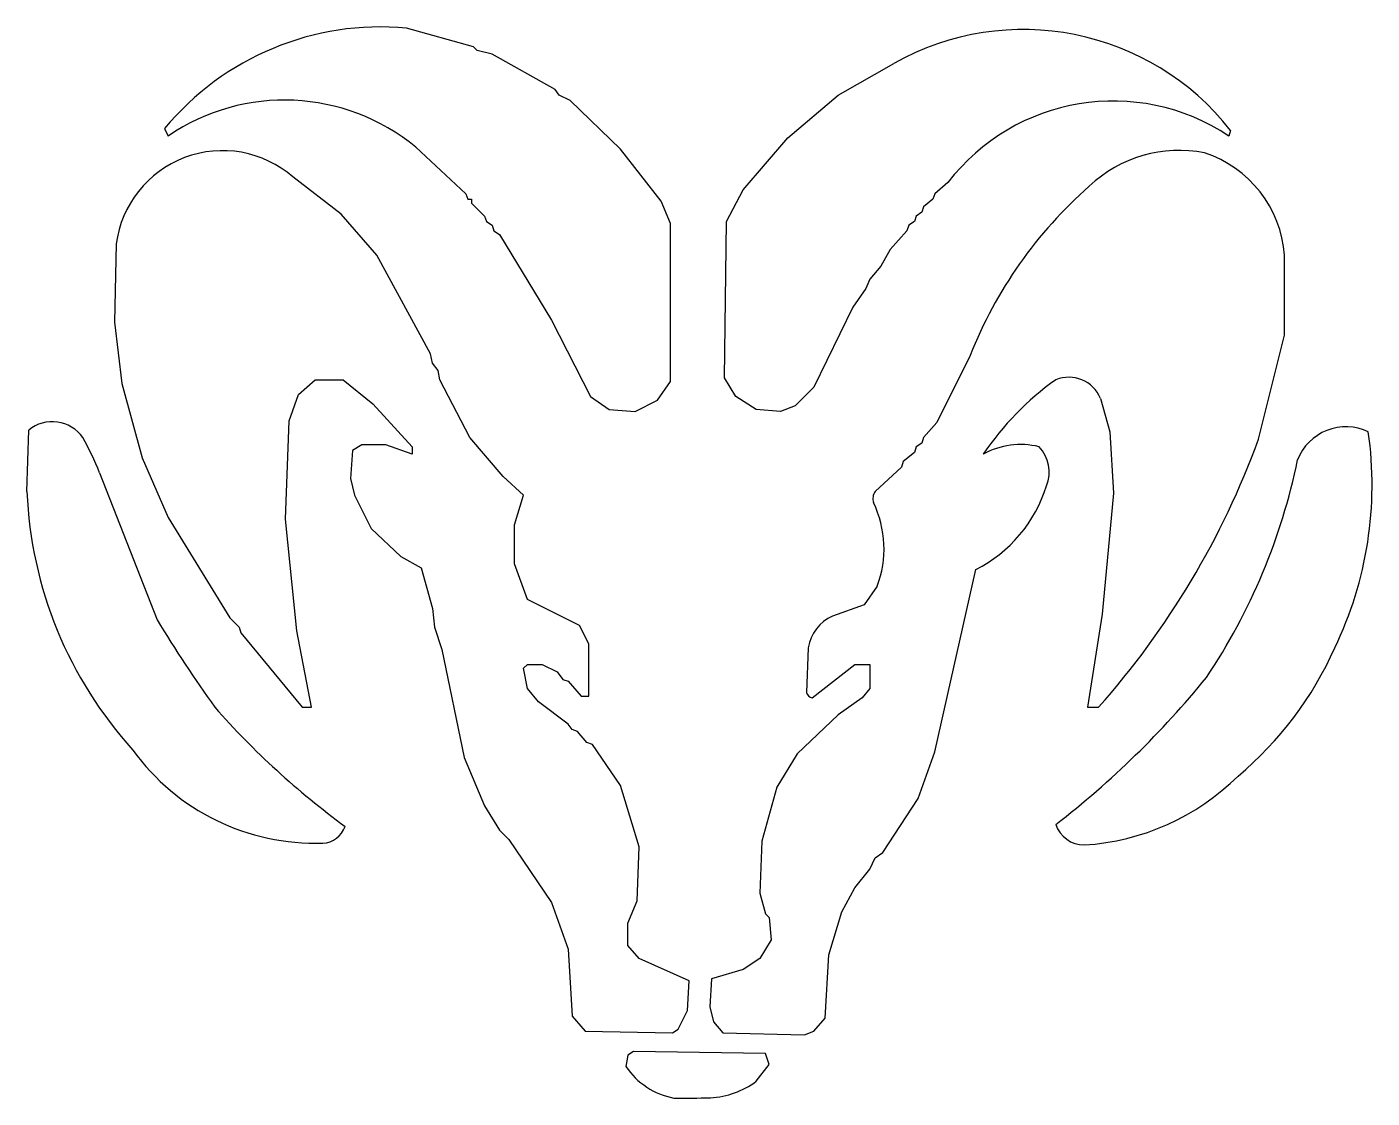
# Model space of a CAD drawing. Extents: x 0 to 15.3, y 0 to 12.2.
import ezdxf

# ---------------------------------------------------------------- set-up
doc = ezdxf.new("R2010")
doc.units = 0
doc.layers.add('WHITE', color=7, linetype='CONTINUOUS')

msp = doc.modelspace()

# ---------------------------------------------------------------- linework, layer by layer
at = {"layer": 'WHITE', "linetype": 'CONTINUOUS'}
for p, q in [((5.081516, 11.963654), (4.319289, 12.175384)), ((5.123862, 11.921308), (5.081516, 11.963654)), ((5.293246, 11.878962), (5.123862, 11.921308)), ((6.013128, 11.476675), (5.293246, 11.878962)), ((9.231421, 11.413156), (9.866611, 11.773097)), ((6.055474, 11.413156), (6.013128, 11.476675)), ((6.182511, 11.349637), (6.055474, 11.413156)), ((6.754182, 10.79914), (6.182511, 11.349637)), ((8.659751, 10.926178), (9.231421, 11.413156)), ((1.566801, 11.032043), (1.609147, 10.947351)), ((8.151599, 10.333334), (8.659751, 10.926178)), ((13.698921, 11.01087), (13.677748, 10.947351)), ((4.425154, 10.820313), (4.996824, 10.290988)), ((7.219988, 10.206296), (6.754182, 10.79914)), ((3.578235, 10.058085), (3.027737, 10.481545)), ((10.480627, 10.418026), (10.332416, 10.290988)), ((4.996824, 10.290988), (5.017997, 10.227469)), ((7.961042, 9.973393), (8.151599, 10.333334)), ((10.332416, 10.290988), (10.311243, 10.227469)), ((5.017997, 10.227469), (5.060343, 10.227469)), ((5.060343, 10.227469), (5.060343, 10.185123)), ((5.060343, 10.185123), (5.208554, 10.036912)), ((7.325853, 9.952221), (7.219988, 10.206296)), ((10.205378, 10.142777), (10.184205, 10.079258)), ((10.311243, 10.227469), (10.205378, 10.142777)), ((3.980521, 9.59228), (3.578235, 10.058085)), ((5.208554, 10.036912), (5.229727, 9.973393)), ((5.229727, 9.973393), (5.293246, 9.931048)), ((7.325853, 8.152517), (7.325853, 9.952221)), ((7.939869, 8.194863), (7.961042, 9.973393)), ((10.099513, 9.973393), (10.035994, 9.931048)), ((10.120686, 10.036912), (10.099513, 9.973393)), ((10.184205, 10.079258), (10.120686, 10.036912)), ((5.293246, 9.931048), (5.314419, 9.867529)), ((5.314419, 9.867529), (5.377938, 9.825183)), ((5.377938, 9.825183), (5.970782, 8.851225)), ((10.014821, 9.867529), (9.824265, 9.655799)), ((10.035994, 9.931048), (10.014821, 9.867529)), ((1.016304, 9.719318), (0.995131, 8.830052)), ((9.824265, 9.655799), (9.7184, 9.465242)), ((4.594538, 8.470112), (3.980521, 9.59228)), ((14.312937, 8.681842), (14.312937, 9.59228)), ((9.7184, 9.465242), (9.591362, 9.317031)), ((9.549016, 9.211166), (9.400805, 8.999436)), ((9.591362, 9.317031), (9.549016, 9.211166)), ((9.400805, 8.999436), (8.956172, 8.088998)), ((0.995131, 8.830052), (1.079823, 8.131344)), ((5.970782, 8.851225), (6.415414, 7.983133)), ((14.016515, 7.496154), (14.312937, 8.681842)), ((4.615711, 8.364247), (4.594538, 8.470112)), ((10.734703, 8.448939), (10.353589, 7.686711)), ((4.67923, 8.279555), (4.615711, 8.364247)), ((4.700403, 8.17369), (4.67923, 8.279555)), ((1.079823, 8.131344), (1.312725, 7.284425)), ((3.091256, 8.004306), (3.281813, 8.17369)), ((3.281813, 8.17369), (3.599408, 8.17369)), ((3.599408, 8.17369), (3.938175, 7.898441)), ((5.03917, 7.517327), (4.700403, 8.17369)), ((7.177642, 7.940787), (7.325853, 8.152517)), ((8.066907, 7.983133), (7.939869, 8.194863)), ((2.985391, 7.707884), (3.091256, 8.004306)), ((6.415414, 7.983133), (6.627144, 7.834922)), ((8.29981, 7.834922), (8.066907, 7.983133)), ((8.956172, 8.088998), (8.744442, 7.877268)), ((12.216812, 7.96196), (12.322677, 7.580846)), ((3.938175, 7.898441), (4.382808, 7.411463)), ((6.627144, 7.834922), (6.923566, 7.813749)), ((6.923566, 7.813749), (7.177642, 7.940787)), ((8.575059, 7.813749), (8.29981, 7.834922)), ((8.744442, 7.877268), (8.575059, 7.813749)), ((2.943045, 6.585716), (2.985391, 7.707884)), ((10.353589, 7.686711), (10.205378, 7.517327)), ((0, 6.903311), (0.021173, 7.602019)), ((5.420284, 7.072695), (5.03917, 7.517327)), ((10.205378, 7.517327), (10.184205, 7.453808)), ((12.322677, 7.580846), (12.365023, 6.882138)), ((3.705272, 7.369117), (3.684099, 7.051522)), ((3.811137, 7.432636), (3.705272, 7.369117)), ((4.086386, 7.432636), (3.811137, 7.432636)), ((4.382808, 7.326771), (4.086386, 7.432636)), ((4.382808, 7.411463), (4.382808, 7.326771)), ((10.120686, 7.411463), (10.099513, 7.347944)), ((10.184205, 7.453808), (10.120686, 7.411463)), ((1.312725, 7.284425), (1.609147, 6.606889)), ((9.972475, 7.242079), (9.951302, 7.17856)), ((10.099513, 7.347944), (9.972475, 7.242079)), ((0.825747, 7.115041), (1.482109, 5.442375)), ((3.684099, 7.051522), (3.726445, 6.860965)), ((5.653187, 6.860965), (5.420284, 7.072695)), ((9.951302, 7.17856), (9.654881, 6.903311)), ((3.726445, 6.860965), (3.917002, 6.479851)), ((5.547322, 6.522197), (5.653187, 6.860965)), ((12.365023, 6.882138), (12.237985, 5.505894)), ((1.609147, 6.606889), (2.307856, 5.463548)), ((3.070083, 5.315337), (2.943045, 6.585716)), ((3.917002, 6.479851), (4.25577, 6.162257)), ((5.547322, 6.077565), (5.547322, 6.522197)), ((4.25577, 6.162257), (4.488673, 6.035219)), ((4.488673, 6.035219), (4.615711, 5.569413)), ((5.695533, 5.675278), (5.547322, 6.077565)), ((10.332416, 3.939093), (10.798222, 6.014046)), ((9.676054, 5.823489), (9.527843, 5.611759)), ((6.288376, 5.378856), (5.695533, 5.675278)), ((4.615711, 5.569413), (4.636884, 5.357683)), ((9.527843, 5.611759), (9.167902, 5.484721)), ((2.307856, 5.463548), (2.41372, 5.357683)), ((6.394241, 5.167126), (6.288376, 5.378856)), ((12.237985, 5.505894), (12.068601, 4.447245)), ((2.41372, 5.357683), (2.434893, 5.294164)), ((2.434893, 5.294164), (3.133602, 4.447245)), ((3.239467, 4.447245), (3.070083, 5.315337)), ((4.636884, 5.357683), (4.721576, 5.103607)), ((4.721576, 5.103607), (4.975651, 3.875574)), ((6.394241, 4.574283), (6.394241, 5.167126)), ((8.892653, 5.12478), (8.87148, 4.616629)), ((5.653187, 4.891878), (5.695533, 4.934223)), ((5.695533, 4.934223), (5.864917, 4.934223)), ((5.864917, 4.934223), (6.034301, 4.849532)), ((8.934999, 4.55311), (9.421978, 4.934223)), ((9.421978, 4.934223), (9.591362, 4.934223)), ((9.591362, 4.934223), (9.591362, 4.658975)), ((5.695533, 4.658975), (5.653187, 4.891878)), ((6.034301, 4.849532), (6.09782, 4.76484)), ((6.09782, 4.76484), (6.161338, 4.743667)), ((5.822571, 4.510764), (5.695533, 4.658975)), ((6.161338, 4.743667), (6.309549, 4.574283)), ((9.591362, 4.658975), (9.50667, 4.55311)), ((3.133602, 4.447245), (3.239467, 4.447245)), ((6.161338, 4.256688), (5.822571, 4.510764)), ((6.309549, 4.574283), (6.394241, 4.574283)), ((9.50667, 4.55311), (9.231421, 4.362553)), ((12.068601, 4.447245), (12.195639, 4.447245)), ((9.231421, 4.362553), (8.765615, 3.91792)), ((6.203684, 4.193169), (6.161338, 4.256688)), ((6.267203, 4.171996), (6.203684, 4.193169)), ((6.373068, 4.044958), (6.267203, 4.171996)), ((6.436587, 4.023785), (6.373068, 4.044958)), ((6.754182, 3.55798), (6.436587, 4.023785)), ((4.975651, 3.875574), (5.208554, 3.325077)), ((8.765615, 3.91792), (8.532713, 3.536807)), ((10.141859, 3.409769), (10.332416, 3.939093)), ((6.965912, 2.859271), (6.754182, 3.55798)), ((8.532713, 3.536807), (8.363329, 2.92279)), ((9.739573, 2.795752), (10.141859, 3.409769)), ((5.208554, 3.325077), (5.377938, 3.049828)), ((5.377938, 3.049828), (5.483803, 2.943963)), ((5.483803, 2.943963), (5.970782, 2.224082)), ((8.363329, 2.92279), (8.342156, 2.329947)), ((6.944739, 2.245255), (6.965912, 2.859271)), ((9.654881, 2.732233), (9.739573, 2.795752)), ((9.421978, 2.393465), (9.591362, 2.605195)), ((9.591362, 2.605195), (9.654881, 2.732233)), ((8.342156, 2.329947), (8.405675, 2.097044)), ((9.273767, 2.118217), (9.421978, 2.393465)), ((5.970782, 2.224082), (6.161338, 1.694757)), ((6.838874, 1.991179), (6.944739, 2.245255)), ((6.838874, 1.737103), (6.838874, 1.991179)), ((8.405675, 2.097044), (8.448021, 2.054698)), ((8.448021, 2.054698), (8.469194, 1.800622)), ((9.125556, 1.631238), (9.273767, 2.118217)), ((6.161338, 1.694757), (6.203684, 0.93253)), ((6.965912, 1.588892), (6.838874, 1.737103)), ((8.469194, 1.800622), (8.342156, 1.588892)), ((7.537582, 1.334816), (6.965912, 1.588892)), ((8.342156, 1.588892), (8.151599, 1.461854)), ((9.08321, 0.911357), (9.125556, 1.631238)), ((8.151599, 1.461854), (7.791658, 1.355989)), ((7.516409, 0.996049), (7.537582, 1.334816)), ((7.791658, 1.355989), (7.770485, 1.038395)), ((6.203684, 0.93253), (6.351895, 0.763146)), ((7.410545, 0.784319), (7.516409, 0.996049)), ((7.770485, 1.038395), (7.812831, 0.869011)), ((7.347026, 0.741973), (7.410545, 0.784319)), ((7.812831, 0.869011), (7.918696, 0.741973)), ((8.956172, 0.763146), (9.08321, 0.911357)), ((6.351895, 0.763146), (7.347026, 0.741973)), ((7.918696, 0.741973), (8.850307, 0.7208)), ((8.850307, 0.7208), (8.956172, 0.763146)), ((6.838874, 0.487897), (6.817701, 0.360859)), ((6.902393, 0.530243), (6.838874, 0.487897)), ((8.405675, 0.50907), (6.902393, 0.530243)), ((8.448021, 0.382032), (8.405675, 0.50907)), ((8.29981, 0.191475), (8.448021, 0.382032))]:
    msp.add_line(p, q, dxfattribs=at)
for centre, radius, start, end in [((4.025799, 8.997084), 3.191822, 84.724156, 140.390331), ((11.338307, 9.157339), 3.001346, 38.138653, 119.36327), ((2.932588, 9.00937), 2.346757, 50.504906, 124.329049), ((12.362505, 8.971452), 2.373613, 56.350562, 142.45101), ((2.226864, 9.559871), 1.221016, 49.011559, 172.496572), ((13.116664, 9.289978), 1.494406, 78.973075, 133.405361), ((12.981131, 9.489205), 1.335789, 4.425557, 71.612315), ((15.373897, 6.626087), 4.984467, 131.213863, 158.548933), ((13.67463, 5.430858), 3.374636, 125.631693, 145.818758), ((11.856169, 7.812063), 0.390554, 22.569547, 112.190723), ((0.288493, 7.271933), 0.424755, 35.291044, 129.002329), ((-1.822777, 6.106749), 2.833961, 20.841811, 29.850651), ((15.010736, 7.048885), 0.589915, 64.390148, 158.691729), ((11.049938, 6.977416), 4.25875, -25.786483, 8.145755), ((11.308343, 6.560361), 0.87657, 76.154966, 119.034345), ((11.227772, 7.125779), 0.407317, -22.969151, 44.537746), ((5.060733, 10.776557), 9.537666, -41.57595, -20.117219), ((7.621092, 8.672021), 6.983623, -33.810363, -11.637835), ((4.655226, 7.093316), 4.659102, -177.662743, -137.742947), ((9.767599, 6.819241), 0.140616, 143.282817, 197.792539), ((10.078683, 7.437757), 1.595209, -63.188107, -17.17035), ((8.548139, 6.250692), 1.206107, -20.744433, 25.834047), ((14.012429, 12.993037), 14.62947, -148.927198, -144.2571), ((9.359189, 5.05323), 0.471991, 113.908496, 171.280791), ((11.179742, 6.771519), 4.054354, -50.040903, -23.964188), ((5.316503, 11.382879), 10.452025, -52.296806, -39.135515), ((8.968053, 4.649683), 0.102074, -161.105344, -108.894656), ((9.145692, 10.623325), 9.340508, -138.607436, -126.265059), ((3.280088, 5.457489), 2.557333, -144.164307, -88.063497), ((11.862233, 5.60871), 2.733898, -86.436818, -45.348069), ((3.357691, 3.17803), 0.276554, -88.173619, -18.086369), ((12.033687, 3.223175), 0.343082, -161.329723, -90.257939), ((7.511235, 0.818167), 0.830735, -146.599624, -100.337888), ((7.730678, 0.958577), 0.955174, -87.104148, -53.427359), ((7.490633, 8.992095), 8.992095, -90.81865, -88.162693)]:
    msp.add_arc(centre, radius, start, end, dxfattribs=at)

doc.saveas('drawing.dxf')
